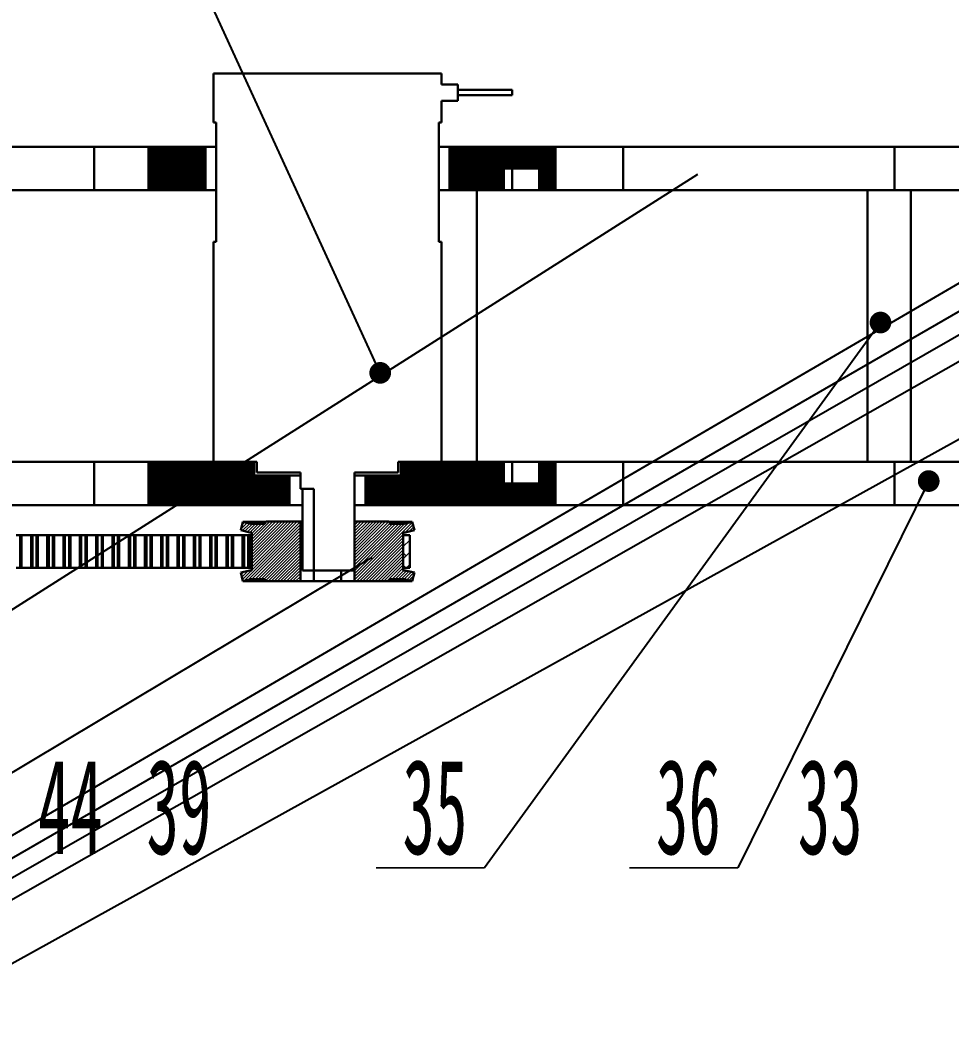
# Model space of a CAD drawing. Header units: millimetres. Extents: x 0 to 4220, y 0 to 2956.
# Drawn here: x 1602.1 to 1945.2, y 864.4 to 1232.4 of the extents above; entities that cross this region are included whole.
import ezdxf

# ---------------------------------------------------------------- set-up
doc = ezdxf.new("R2010")
doc.units = ezdxf.units.MM
doc.linetypes.add('SLD-实线', pattern=[0])
doc.layers.add('文字', color=7, linetype='SLD-实线', lineweight=15)
doc.styles.add('SLDTEXTSTYLE4', font='HYSWLONGFANGSONG.TTF', dxfattribs={"width": 0.67})
doc.styles.get("Standard").update_dxf_attribs({"font": 'HYSWLONGFANGSONG.TTF'})
doc.dimstyles.new('SLDDIMSTYLE0', dxfattribs={"dimtxt": 0, "dimasz": 8, "dimexe": 0, "dimexo": 0.0625, "dimgap": 0, "dimtad": 0, "dimtih": 1, "dimtoh": 1, "dimdec": 0, "dimrnd": 1e-09, "dimzin": 0, "dimdsep": 46, "dimtxsty": 'Standard', "dimblk1": 'DOT', "dimblk2": 'DOT', "dimsah": 1, "dimcen": 0.09, "dimadec": 0, "dimazin": 0, "dimtfac": 8, "dimtdec": 0, "dimtofl": 0, "dimtmove": 0, "dimatfit": 3, "dimldrblk": 'DOT', "dimfxl": 0, "dimfrac": 2, "dimtolj": 1, "dimtzin": 0, "dimarcsym": 0})
doc.dimstyles.new('SLDDIMSTYLE1', dxfattribs={"dimtxt": 0, "dimasz": 30, "dimexe": 0, "dimexo": 0.0625, "dimgap": 0, "dimtad": 0, "dimtih": 1, "dimtoh": 1, "dimdec": 0, "dimrnd": 1e-09, "dimzin": 0, "dimdsep": 46, "dimtxsty": 'Standard', "dimblk1": 'NONE', "dimblk2": 'NONE', "dimsah": 1, "dimcen": 0.09, "dimadec": 0, "dimazin": 0, "dimtfac": 30, "dimtdec": 0, "dimtofl": 0, "dimtmove": 0, "dimatfit": 3, "dimldrblk": 'NONE', "dimfxl": 0, "dimfrac": 2, "dimtolj": 1, "dimtzin": 0, "dimarcsym": 0})

# ---------------------------------------------------------------- blocks, each defined once
blk = doc.blocks.new('_NONE')
blk = doc.blocks.new('SW_NOTE_31')
at = {"layer": '文字', "color": 0}
for p, q in [((-40, 0), (0, 0)), ((0, 0), (-40, 0)), ((-40, 0), (0, 0)), ((0, 0), (-40, 0)), ((-40, 0), (0, 0)), ((0, 0), (-40, 0))]:
    blk.add_line(p, q, dxfattribs=at)
at = {"layer": '文字', "color": 0, "insert": (-30.26, 40.12), "char_height": 35, "attachment_point": 1, "style": 'SLDTEXTSTYLE4'}
blk.add_mtext('35', dxfattribs=at)
blk = doc.blocks.new('_DOT')
at = {"color": 0, "linetype": 'ByBlock', "lineweight": -2}
blk.add_line((-0.5, 0), (-1, 0), dxfattribs=at)
at = {"color": 0, "linetype": 'ByBlock', "const_width": 0.5}
blk.add_lwpolyline([(-0.25, 0, 1), (0.25, 0, 1)], format="xyb", close=True, dxfattribs=at)
blk = doc.blocks.new('SW_NOTE_32')
at = {"layer": '文字', "color": 0}
for p, q in [((-40, 0), (0, 0)), ((0, 0), (-40, 0)), ((-40, 0), (0, 0)), ((0, 0), (-40, 0)), ((-40, 0), (0, 0)), ((0, 0), (-40, 0))]:
    blk.add_line(p, q, dxfattribs=at)
at = {"layer": '文字', "color": 0, "insert": (-30.23, 40.12), "char_height": 35, "attachment_point": 1, "style": 'SLDTEXTSTYLE4'}
blk.add_mtext('36', dxfattribs=at)

msp = doc.modelspace()

# ---------------------------------------------------------------- hatches: boundary and pattern name
at = {"linetype": 'SLD-实线', "lineweight": 0}
h = msp.add_hatch(dxfattribs=at)
h.set_pattern_fill('ANSI31', scale=0.0625, style=0)
h.paths.add_polyline_path([(1670.42, 1169.61), (1670.42, 1185.61), (1649.42, 1185.61), (1649.42, 1169.61)], flags=0)
h = msp.add_hatch(dxfattribs=at)
h.set_pattern_fill('ANSI31', scale=0.0625, style=0)
h.paths.add_polyline_path([(1799.42, 1185.61), (1760.42, 1185.61), (1760.42, 1169.61), (1780.42, 1169.61), (1780.42, 1177.61), (1793.42, 1177.61), (1793.42, 1169.61), (1799.42, 1169.61)], flags=0)
h = msp.add_hatch(dxfattribs=at)
h.set_pattern_fill('ANSI31', scale=0.0625, angle=90, style=0)
h.paths.add_polyline_path([(1649.42, 1053.61), (1701.42, 1053.61), (1701.42, 1064.61), (1688.42, 1064.61), (1688.42, 1069.61), (1649.42, 1069.61)], flags=0)
h = msp.add_hatch(dxfattribs=at)
h.set_pattern_fill('ANSI31', scale=0.0625, angle=90, style=0)
h.paths.add_polyline_path([(1793.42, 1069.61), (1793.42, 1061.61), (1780.42, 1061.61), (1780.42, 1069.61), (1742.42, 1069.61), (1742.42, 1064.61), (1729.42, 1064.61), (1729.42, 1053.61), (1799.42, 1053.61), (1799.42, 1069.61)], flags=0)
h = msp.add_hatch(dxfattribs=at)
h.set_pattern_fill('ANSI31', scale=0.25, style=0)
h.paths.add_polyline_path([(1683.42, 1028.81), (1684.16, 1025.7), (1687.14, 1026.41), (1692.42, 1026.41), (1692.42, 1025.61), (1705.42, 1025.61), (1705.42, 1047.61), (1692.82, 1047.61), (1692.42, 1047.21), (1692.42, 1046.81), (1687.14, 1046.81), (1684.16, 1047.52), (1683.42, 1044.41), (1686.77, 1043.61), (1687.53, 1043.61), (1687.53, 1029.61), (1686.77, 1029.61)], flags=0)
h = msp.add_hatch(dxfattribs=at)
h.set_pattern_fill('ANSI31', scale=0.25, style=0)
h.paths.add_polyline_path([(1738.42, 1026.41), (1743.69, 1026.41), (1746.67, 1025.7), (1747.42, 1028.81), (1744.07, 1029.61), (1743.31, 1029.61), (1743.31, 1043.61), (1744.07, 1043.61), (1747.42, 1044.41), (1746.67, 1047.52), (1743.69, 1046.81), (1738.42, 1046.81), (1738.42, 1047.21), (1738.02, 1047.61), (1725.42, 1047.61), (1725.42, 1025.61), (1738.42, 1025.61)], flags=0)
h = msp.add_hatch(dxfattribs=at)
h.set_pattern_fill('ANSI38', style=0)
h.paths.add_polyline_path([(1745.71, 1030.61), (1745.71, 1042.61), (1743.35, 1042.61), (1743.35, 1030.61)], flags=0)

# ---------------------------------------------------------------- linework, layer by layer
at = {"color": 7, "linetype": 'SLD-实线', "lineweight": 30}
for p, q in [((1673.42, 1212.61), (1673.42, 1194.61)), ((1673.42, 1212.61), (1757.42, 1212.61)), ((1757.42, 1208.61), (1757.42, 1212.61)), ((1763.42, 1208.61), (1757.42, 1208.61)), ((1763.42, 1205.61), (1763.42, 1208.61)), ((1783.42, 1206.61), (1763.42, 1206.61)), ((1763.42, 1202.61), (1763.42, 1205.61)), ((1763.42, 1204.61), (1783.42, 1204.61)), ((1783.42, 1206.61), (1783.42, 1204.61)), ((1757.42, 1202.61), (1763.42, 1202.61)), ((1757.42, 1194.61), (1757.42, 1202.61)), ((1673.42, 1194.61), (1674.42, 1194.61)), ((1674.42, 1150.61), (1674.42, 1194.61)), ((1756.42, 1194.61), (1757.42, 1194.61)), ((1756.42, 1194.61), (1756.42, 1150.61)), ((1629.42, 1185.61), (1554.42, 1185.61)), ((1629.42, 1169.61), (1629.42, 1185.61)), ((1649.42, 1185.61), (1629.42, 1185.61)), ((1649.42, 1185.61), (1649.42, 1169.61)), ((1649.42, 1185.61), (1670.42, 1185.61)), ((1670.42, 1185.61), (1670.42, 1169.61)), ((1670.42, 1185.61), (1674.42, 1185.61)), ((1756.42, 1185.61), (1760.42, 1185.61)), ((1760.42, 1169.61), (1760.42, 1185.61)), ((1760.42, 1185.61), (1799.42, 1185.61)), ((1799.42, 1185.61), (1799.42, 1169.61)), ((1824.42, 1185.61), (1799.42, 1185.61)), ((1824.42, 1185.61), (1824.42, 1169.61)), ((1924.42, 1185.61), (1824.42, 1185.61)), ((1924.42, 1185.61), (1924.42, 1169.61)), ((1949.42, 1185.61), (1924.42, 1185.61)), ((1780.42, 1169.61), (1780.42, 1177.61)), ((1793.42, 1177.61), (1780.42, 1177.61)), ((1783.42, 1177.61), (1783.42, 1169.61)), ((1793.42, 1169.61), (1793.42, 1177.61)), ((1629.42, 1169.61), (1554.42, 1169.61)), ((1649.42, 1169.61), (1629.42, 1169.61)), ((1649.42, 1169.61), (1670.42, 1169.61)), ((1674.42, 1169.61), (1670.42, 1169.61)), ((1760.42, 1169.61), (1756.42, 1169.61)), ((1760.42, 1169.61), (1780.42, 1169.61)), ((1770.42, 1069.61), (1770.42, 1169.61)), ((1783.42, 1169.61), (1780.42, 1169.61)), ((1783.42, 1169.61), (1793.42, 1169.61)), ((1793.42, 1169.61), (1799.42, 1169.61)), ((1824.42, 1169.61), (1799.42, 1169.61)), ((1924.42, 1169.61), (1824.42, 1169.61)), ((1914.42, 1169.61), (1914.42, 1069.61)), ((1949.42, 1169.61), (1924.42, 1169.61)), ((1930.42, 1069.61), (1930.42, 1169.61)), ((1673.42, 1150.61), (1674.42, 1150.61)), ((1673.42, 1150.61), (1673.42, 1132.61)), ((1756.42, 1150.61), (1757.42, 1150.61)), ((1757.42, 1132.61), (1757.42, 1150.61)), ((1673.42, 1132.61), (1673.42, 1069.61)), ((1757.42, 1069.61), (1757.42, 1132.61)), ((1554.42, 1069.61), (1629.42, 1069.61)), ((1629.42, 1069.61), (1629.42, 1053.61)), ((1629.42, 1069.61), (1649.42, 1069.61)), ((1649.42, 1069.61), (1649.42, 1053.61)), ((1688.42, 1069.61), (1649.42, 1069.61)), ((1689.42, 1069.61), (1673.42, 1069.61)), ((1688.42, 1064.61), (1688.42, 1069.61)), ((1689.42, 1069.61), (1689.42, 1065.61)), ((1741.42, 1065.61), (1741.42, 1069.61)), ((1757.42, 1069.61), (1741.42, 1069.61)), ((1742.42, 1069.61), (1742.42, 1064.61)), ((1780.42, 1069.61), (1742.42, 1069.61)), ((1780.42, 1061.61), (1780.42, 1069.61)), ((1780.42, 1069.61), (1783.42, 1069.61)), ((1783.42, 1069.61), (1783.42, 1061.61)), ((1793.42, 1069.61), (1783.42, 1069.61)), ((1793.42, 1061.61), (1793.42, 1069.61)), ((1799.42, 1069.61), (1793.42, 1069.61)), ((1799.42, 1069.61), (1799.42, 1053.61)), ((1799.42, 1069.61), (1824.42, 1069.61)), ((1824.42, 1053.61), (1824.42, 1069.61)), ((1824.42, 1069.61), (1924.42, 1069.61)), ((1924.42, 1053.61), (1924.42, 1069.61)), ((1924.42, 1069.61), (1949.42, 1069.61)), ((1688.42, 1064.61), (1701.42, 1064.61)), ((1705.42, 1065.61), (1689.42, 1065.61)), ((1701.42, 1053.61), (1701.42, 1064.61)), ((1701.42, 1064.61), (1705.42, 1064.61)), ((1705.42, 1065.61), (1705.42, 1059.61)), ((1725.42, 1029.61), (1725.42, 1065.61)), ((1741.42, 1065.61), (1725.42, 1065.61)), ((1725.42, 1064.61), (1729.42, 1064.61)), ((1729.42, 1064.61), (1729.42, 1053.61)), ((1729.42, 1064.61), (1742.42, 1064.61)), ((1780.42, 1061.61), (1793.42, 1061.61)), ((1710.42, 1059.61), (1705.42, 1059.61)), ((1706.25, 1029.61), (1706.25, 1059.61)), ((1710.42, 1059.61), (1710.42, 1029.61)), ((1554.42, 1053.61), (1629.42, 1053.61)), ((1629.42, 1053.61), (1649.42, 1053.61)), ((1701.42, 1053.61), (1649.42, 1053.61)), ((1701.42, 1053.61), (1706.25, 1053.61)), ((1725.42, 1053.61), (1729.42, 1053.61)), ((1799.42, 1053.61), (1729.42, 1053.61)), ((1799.42, 1053.61), (1824.42, 1053.61)), ((1824.42, 1053.61), (1924.42, 1053.61)), ((1924.42, 1053.61), (1949.42, 1053.61)), ((1684.16, 1047.52), (1683.42, 1044.41)), ((1687.14, 1046.81), (1684.16, 1047.52)), ((1692.73, 1047.52), (1684.16, 1047.52)), ((1692.42, 1046.81), (1687.14, 1046.81)), ((1692.82, 1047.61), (1692.42, 1047.21)), ((1692.42, 1047.21), (1692.42, 1046.81)), ((1705.42, 1047.61), (1692.82, 1047.61)), ((1705.42, 1025.61), (1705.42, 1047.61)), ((1705.42, 1047.61), (1706.25, 1047.61)), ((1725.42, 1047.61), (1725.42, 1025.61)), ((1738.02, 1047.61), (1725.42, 1047.61)), ((1738.42, 1047.21), (1738.02, 1047.61)), ((1746.67, 1047.52), (1738.1, 1047.52)), ((1738.42, 1046.81), (1738.42, 1047.21)), ((1743.69, 1046.81), (1738.42, 1046.81)), ((1746.67, 1047.52), (1743.69, 1046.81)), ((1747.42, 1044.41), (1746.67, 1047.52)), ((1602.21, 1042.61), (1600.68, 1042.61)), ((1602.21, 1030.61), (1602.21, 1042.61)), ((1602.68, 1042.61), (1602.21, 1042.61)), ((1602.68, 1030.61), (1602.68, 1042.61)), ((1602.69, 1042.61), (1602.68, 1042.61)), ((1602.69, 1030.61), (1602.69, 1042.61)), ((1606.16, 1042.61), (1602.69, 1042.61)), ((1606.16, 1030.61), (1606.16, 1042.61)), ((1606.19, 1042.61), (1606.16, 1042.61)), ((1606.19, 1030.61), (1606.19, 1042.61)), ((1606.68, 1042.61), (1606.19, 1042.61)), ((1606.68, 1030.61), (1606.68, 1042.61)), ((1608.21, 1042.61), (1606.68, 1042.61)), ((1608.21, 1030.61), (1608.21, 1042.61)), ((1608.68, 1042.61), (1608.21, 1042.61)), ((1608.68, 1030.61), (1608.68, 1042.61)), ((1608.69, 1042.61), (1608.68, 1042.61)), ((1608.69, 1030.61), (1608.69, 1042.61)), ((1612.16, 1042.61), (1608.69, 1042.61)), ((1612.16, 1030.61), (1612.16, 1042.61)), ((1612.19, 1042.61), (1612.16, 1042.61)), ((1612.19, 1030.61), (1612.19, 1042.61)), ((1612.68, 1042.61), (1612.19, 1042.61)), ((1612.68, 1030.61), (1612.68, 1042.61)), ((1614.21, 1042.61), (1612.68, 1042.61)), ((1614.21, 1030.61), (1614.21, 1042.61)), ((1614.67, 1042.61), (1614.21, 1042.61)), ((1614.67, 1030.61), (1614.67, 1042.61)), ((1614.68, 1042.61), (1614.67, 1042.61)), ((1614.68, 1030.61), (1614.68, 1042.61)), ((1618.16, 1042.61), (1614.68, 1042.61)), ((1618.16, 1030.61), (1618.16, 1042.61)), ((1618.18, 1042.61), (1618.16, 1042.61)), ((1618.18, 1030.61), (1618.18, 1042.61)), ((1618.67, 1042.61), (1618.18, 1042.61)), ((1618.67, 1030.61), (1618.67, 1042.61)), ((1620.2, 1042.61), (1618.67, 1042.61)), ((1620.2, 1030.61), (1620.2, 1042.61)), ((1620.67, 1042.61), (1620.2, 1042.61)), ((1620.67, 1030.61), (1620.67, 1042.61)), ((1620.68, 1042.61), (1620.67, 1042.61)), ((1620.68, 1030.61), (1620.68, 1042.61)), ((1624.16, 1042.61), (1620.68, 1042.61)), ((1624.16, 1030.61), (1624.16, 1042.61)), ((1624.18, 1042.61), (1624.16, 1042.61)), ((1624.18, 1030.61), (1624.18, 1042.61)), ((1624.67, 1042.61), (1624.18, 1042.61)), ((1624.67, 1030.61), (1624.67, 1042.61)), ((1626.2, 1042.61), (1624.67, 1042.61)), ((1626.2, 1030.61), (1626.2, 1042.61)), ((1626.67, 1042.61), (1626.2, 1042.61)), ((1626.67, 1030.61), (1626.67, 1042.61)), ((1626.68, 1042.61), (1626.67, 1042.61)), ((1626.68, 1030.61), (1626.68, 1042.61)), ((1630.15, 1042.61), (1626.68, 1042.61)), ((1630.15, 1030.61), (1630.15, 1042.61)), ((1630.18, 1042.61), (1630.15, 1042.61)), ((1630.18, 1030.61), (1630.18, 1042.61)), ((1630.67, 1042.61), (1630.18, 1042.61)), ((1630.67, 1030.61), (1630.67, 1042.61)), ((1632.2, 1042.61), (1630.67, 1042.61)), ((1632.2, 1030.61), (1632.2, 1042.61)), ((1632.67, 1042.61), (1632.2, 1042.61)), ((1632.67, 1030.61), (1632.67, 1042.61)), ((1632.68, 1042.61), (1632.67, 1042.61)), ((1632.68, 1030.61), (1632.68, 1042.61)), ((1636.15, 1042.61), (1632.68, 1042.61)), ((1636.15, 1030.61), (1636.15, 1042.61)), ((1636.18, 1042.61), (1636.15, 1042.61)), ((1636.18, 1030.61), (1636.18, 1042.61)), ((1636.67, 1042.61), (1636.18, 1042.61)), ((1636.67, 1030.61), (1636.67, 1042.61)), ((1638.2, 1042.61), (1636.67, 1042.61)), ((1638.2, 1030.61), (1638.2, 1042.61)), ((1638.67, 1042.61), (1638.2, 1042.61)), ((1638.67, 1030.61), (1638.67, 1042.61)), ((1638.68, 1042.61), (1638.67, 1042.61)), ((1638.68, 1030.61), (1638.68, 1042.61)), ((1642.15, 1042.61), (1638.68, 1042.61)), ((1642.15, 1030.61), (1642.15, 1042.61)), ((1642.18, 1042.61), (1642.15, 1042.61)), ((1642.18, 1030.61), (1642.18, 1042.61)), ((1642.67, 1042.61), (1642.18, 1042.61)), ((1642.67, 1030.61), (1642.67, 1042.61)), ((1644.2, 1042.61), (1642.67, 1042.61)), ((1644.2, 1030.61), (1644.2, 1042.61)), ((1644.67, 1042.61), (1644.2, 1042.61)), ((1644.67, 1030.61), (1644.67, 1042.61)), ((1644.68, 1042.61), (1644.67, 1042.61)), ((1644.68, 1030.61), (1644.68, 1042.61)), ((1648.15, 1042.61), (1644.68, 1042.61)), ((1648.15, 1030.61), (1648.15, 1042.61)), ((1648.18, 1042.61), (1648.15, 1042.61)), ((1648.18, 1030.61), (1648.18, 1042.61)), ((1648.67, 1042.61), (1648.18, 1042.61)), ((1648.67, 1030.61), (1648.67, 1042.61)), ((1650.2, 1042.61), (1648.67, 1042.61)), ((1650.2, 1030.61), (1650.2, 1042.61)), ((1650.66, 1042.61), (1650.2, 1042.61)), ((1650.66, 1030.61), (1650.66, 1042.61)), ((1650.67, 1042.61), (1650.66, 1042.61)), ((1650.67, 1030.61), (1650.67, 1042.61)), ((1654.15, 1042.61), (1650.67, 1042.61)), ((1654.15, 1030.61), (1654.15, 1042.61)), ((1654.17, 1042.61), (1654.15, 1042.61)), ((1654.17, 1030.61), (1654.17, 1042.61)), ((1654.66, 1042.61), (1654.17, 1042.61)), ((1654.66, 1030.61), (1654.66, 1042.61)), ((1656.19, 1042.61), (1654.66, 1042.61)), ((1656.19, 1030.61), (1656.19, 1042.61)), ((1656.66, 1042.61), (1656.19, 1042.61)), ((1656.66, 1030.61), (1656.66, 1042.61)), ((1656.67, 1042.61), (1656.66, 1042.61)), ((1656.67, 1030.61), (1656.67, 1042.61)), ((1660.15, 1042.61), (1656.67, 1042.61)), ((1660.15, 1030.61), (1660.15, 1042.61)), ((1660.17, 1042.61), (1660.15, 1042.61)), ((1660.17, 1030.61), (1660.17, 1042.61)), ((1660.66, 1042.61), (1660.17, 1042.61)), ((1660.66, 1030.61), (1660.66, 1042.61)), ((1662.19, 1042.61), (1660.66, 1042.61)), ((1662.19, 1030.61), (1662.19, 1042.61)), ((1662.66, 1042.61), (1662.19, 1042.61)), ((1662.66, 1030.61), (1662.66, 1042.61)), ((1662.67, 1042.61), (1662.66, 1042.61)), ((1662.67, 1030.61), (1662.67, 1042.61)), ((1666.14, 1042.61), (1662.67, 1042.61)), ((1666.14, 1030.61), (1666.14, 1042.61)), ((1666.17, 1042.61), (1666.14, 1042.61)), ((1666.17, 1030.61), (1666.17, 1042.61)), ((1666.66, 1042.61), (1666.17, 1042.61)), ((1666.66, 1030.61), (1666.66, 1042.61)), ((1668.19, 1042.61), (1666.66, 1042.61)), ((1668.19, 1030.61), (1668.19, 1042.61)), ((1668.66, 1042.61), (1668.19, 1042.61)), ((1668.66, 1030.61), (1668.66, 1042.61)), ((1668.67, 1042.61), (1668.66, 1042.61)), ((1668.67, 1030.61), (1668.67, 1042.61)), ((1672.14, 1042.61), (1668.67, 1042.61)), ((1672.14, 1030.61), (1672.14, 1042.61)), ((1672.17, 1042.61), (1672.14, 1042.61)), ((1672.17, 1030.61), (1672.17, 1042.61)), ((1672.66, 1042.61), (1672.17, 1042.61)), ((1672.66, 1030.61), (1672.66, 1042.61)), ((1674.19, 1042.61), (1672.66, 1042.61)), ((1674.19, 1030.61), (1674.19, 1042.61)), ((1674.66, 1042.61), (1674.19, 1042.61)), ((1674.66, 1030.61), (1674.66, 1042.61)), ((1674.67, 1042.61), (1674.66, 1042.61)), ((1674.67, 1030.61), (1674.67, 1042.61)), ((1678.14, 1042.61), (1674.67, 1042.61)), ((1678.14, 1030.61), (1678.14, 1042.61)), ((1678.17, 1042.61), (1678.14, 1042.61)), ((1678.17, 1030.61), (1678.17, 1042.61)), ((1678.66, 1042.61), (1678.17, 1042.61)), ((1678.66, 1030.61), (1678.66, 1042.61)), ((1680.19, 1042.61), (1678.66, 1042.61)), ((1680.19, 1030.61), (1680.19, 1042.61)), ((1680.66, 1042.61), (1680.19, 1042.61)), ((1680.66, 1030.61), (1680.66, 1042.61)), ((1680.67, 1042.61), (1680.66, 1042.61)), ((1680.67, 1030.61), (1680.67, 1042.61)), ((1684.14, 1042.61), (1680.67, 1042.61)), ((1683.42, 1044.41), (1686.77, 1043.61)), ((1684.14, 1030.61), (1684.14, 1042.61)), ((1684.17, 1042.61), (1684.14, 1042.61)), ((1684.17, 1030.61), (1684.17, 1042.61)), ((1684.66, 1042.61), (1684.17, 1042.61)), ((1684.66, 1030.61), (1684.66, 1042.61)), ((1686.19, 1042.61), (1684.66, 1042.61)), ((1686.19, 1030.61), (1686.19, 1042.61)), ((1686.65, 1042.61), (1686.19, 1042.61)), ((1686.65, 1030.61), (1686.65, 1042.61)), ((1686.66, 1042.61), (1686.65, 1042.61)), ((1686.66, 1030.61), (1686.66, 1042.61)), ((1687.53, 1042.61), (1686.66, 1042.61)), ((1687.53, 1043.61), (1686.77, 1043.61)), ((1687.53, 1043.61), (1687.53, 1029.61)), ((1743.31, 1029.61), (1743.31, 1043.61)), ((1744.07, 1043.61), (1743.31, 1043.61)), ((1743.31, 1030.61), (1743.31, 1042.61)), ((1743.35, 1042.61), (1743.31, 1042.61)), ((1743.31, 1042.61), (1743.31, 1042.61)), ((1743.35, 1042.61), (1743.35, 1030.61)), ((1745.71, 1042.61), (1743.35, 1042.61)), ((1744.07, 1043.61), (1747.42, 1044.41)), ((1745.71, 1042.61), (1745.71, 1030.61)), ((1600.68, 1030.61), (1602.21, 1030.61)), ((1602.21, 1030.61), (1602.68, 1030.61)), ((1602.68, 1030.61), (1602.69, 1030.61)), ((1602.69, 1030.61), (1606.16, 1030.61)), ((1606.16, 1030.61), (1606.19, 1030.61)), ((1606.19, 1030.61), (1606.68, 1030.61)), ((1606.68, 1030.61), (1608.21, 1030.61)), ((1608.21, 1030.61), (1608.68, 1030.61)), ((1608.68, 1030.61), (1608.69, 1030.61)), ((1608.69, 1030.61), (1612.16, 1030.61)), ((1612.16, 1030.61), (1612.19, 1030.61)), ((1612.19, 1030.61), (1612.68, 1030.61)), ((1612.68, 1030.61), (1614.21, 1030.61)), ((1614.21, 1030.61), (1614.67, 1030.61)), ((1614.67, 1030.61), (1614.68, 1030.61)), ((1614.68, 1030.61), (1618.16, 1030.61)), ((1618.16, 1030.61), (1618.18, 1030.61)), ((1618.18, 1030.61), (1618.67, 1030.61)), ((1618.67, 1030.61), (1620.2, 1030.61)), ((1620.2, 1030.61), (1620.67, 1030.61)), ((1620.67, 1030.61), (1620.68, 1030.61)), ((1620.68, 1030.61), (1624.16, 1030.61)), ((1624.16, 1030.61), (1624.18, 1030.61)), ((1624.18, 1030.61), (1624.67, 1030.61)), ((1624.67, 1030.61), (1626.2, 1030.61)), ((1626.2, 1030.61), (1626.67, 1030.61)), ((1626.67, 1030.61), (1626.68, 1030.61)), ((1626.68, 1030.61), (1630.15, 1030.61)), ((1630.15, 1030.61), (1630.18, 1030.61)), ((1630.18, 1030.61), (1630.67, 1030.61)), ((1630.67, 1030.61), (1632.2, 1030.61)), ((1632.2, 1030.61), (1632.67, 1030.61)), ((1632.67, 1030.61), (1632.68, 1030.61)), ((1632.68, 1030.61), (1636.15, 1030.61)), ((1636.15, 1030.61), (1636.18, 1030.61)), ((1636.18, 1030.61), (1636.67, 1030.61)), ((1636.67, 1030.61), (1638.2, 1030.61)), ((1638.2, 1030.61), (1638.67, 1030.61)), ((1638.67, 1030.61), (1638.68, 1030.61)), ((1638.68, 1030.61), (1642.15, 1030.61)), ((1642.15, 1030.61), (1642.18, 1030.61)), ((1642.18, 1030.61), (1642.67, 1030.61)), ((1642.67, 1030.61), (1644.2, 1030.61)), ((1644.2, 1030.61), (1644.67, 1030.61)), ((1644.67, 1030.61), (1644.68, 1030.61)), ((1644.68, 1030.61), (1648.15, 1030.61)), ((1648.15, 1030.61), (1648.18, 1030.61)), ((1648.18, 1030.61), (1648.67, 1030.61)), ((1648.67, 1030.61), (1650.2, 1030.61)), ((1650.2, 1030.61), (1650.66, 1030.61)), ((1650.66, 1030.61), (1650.67, 1030.61)), ((1650.67, 1030.61), (1654.15, 1030.61)), ((1654.15, 1030.61), (1654.17, 1030.61)), ((1654.17, 1030.61), (1654.66, 1030.61)), ((1654.66, 1030.61), (1656.19, 1030.61)), ((1656.19, 1030.61), (1656.66, 1030.61)), ((1656.66, 1030.61), (1656.67, 1030.61)), ((1656.67, 1030.61), (1660.15, 1030.61)), ((1660.15, 1030.61), (1660.17, 1030.61)), ((1660.17, 1030.61), (1660.66, 1030.61)), ((1660.66, 1030.61), (1662.19, 1030.61)), ((1662.19, 1030.61), (1662.66, 1030.61)), ((1662.66, 1030.61), (1662.67, 1030.61)), ((1662.67, 1030.61), (1666.14, 1030.61)), ((1666.14, 1030.61), (1666.17, 1030.61)), ((1666.17, 1030.61), (1666.66, 1030.61)), ((1666.66, 1030.61), (1668.19, 1030.61)), ((1668.19, 1030.61), (1668.66, 1030.61)), ((1668.66, 1030.61), (1668.67, 1030.61)), ((1668.67, 1030.61), (1672.14, 1030.61)), ((1672.14, 1030.61), (1672.17, 1030.61)), ((1672.17, 1030.61), (1672.66, 1030.61)), ((1672.66, 1030.61), (1674.19, 1030.61)), ((1674.19, 1030.61), (1674.66, 1030.61)), ((1674.66, 1030.61), (1674.67, 1030.61)), ((1674.67, 1030.61), (1678.14, 1030.61)), ((1678.14, 1030.61), (1678.17, 1030.61)), ((1678.17, 1030.61), (1678.66, 1030.61)), ((1678.66, 1030.61), (1680.19, 1030.61)), ((1680.19, 1030.61), (1680.66, 1030.61)), ((1680.66, 1030.61), (1680.67, 1030.61)), ((1680.67, 1030.61), (1684.14, 1030.61)), ((1684.14, 1030.61), (1684.17, 1030.61)), ((1684.17, 1030.61), (1684.66, 1030.61)), ((1684.66, 1030.61), (1686.19, 1030.61)), ((1686.19, 1030.61), (1686.65, 1030.61)), ((1686.65, 1030.61), (1686.66, 1030.61)), ((1686.66, 1030.61), (1687.53, 1030.61)), ((1743.35, 1030.61), (1743.31, 1030.61)), ((1743.31, 1030.61), (1743.31, 1030.61)), ((1743.35, 1030.61), (1745.71, 1030.61)), ((1686.77, 1029.61), (1683.42, 1028.81)), ((1683.42, 1028.81), (1684.16, 1025.7)), ((1687.53, 1029.61), (1686.77, 1029.61)), ((1706.25, 1029.61), (1710.42, 1029.61)), ((1710.42, 1029.61), (1710.42, 1025.61)), ((1725.42, 1029.61), (1710.42, 1029.61)), ((1720.42, 1029.61), (1720.42, 1025.61)), ((1744.07, 1029.61), (1743.31, 1029.61)), ((1747.42, 1028.81), (1744.07, 1029.61)), ((1746.67, 1025.7), (1747.42, 1028.81)), ((1684.16, 1025.7), (1687.14, 1026.41)), ((1692.42, 1025.7), (1684.16, 1025.7)), ((1687.14, 1026.41), (1692.42, 1026.41)), ((1692.42, 1026.41), (1692.42, 1025.61)), ((1692.42, 1025.61), (1705.42, 1025.61)), ((1705.42, 1025.61), (1710.42, 1025.61)), ((1710.42, 1025.61), (1720.42, 1025.61)), ((1720.42, 1025.61), (1725.42, 1025.61)), ((1725.42, 1025.61), (1738.42, 1025.61)), ((1738.42, 1025.61), (1738.42, 1026.41)), ((1738.42, 1026.41), (1743.69, 1026.41)), ((1746.67, 1025.7), (1738.42, 1025.7)), ((1743.69, 1026.41), (1746.67, 1025.7))]:
    msp.add_line(p, q, dxfattribs=at)

# ---------------------------------------------------------------- block references
at = {"layer": '文字'}
for name, p in [('SW_NOTE_31', (1773.33, 920)), ('SW_NOTE_32', (1866.67, 920))]:
    msp.add_blockref(name, p, dxfattribs=at)

# ---------------------------------------------------------------- texts
at = {"layer": '文字', "char_height": 35, "attachment_point": 2, "style": 'SLDTEXTSTYLE4'}
for s, insert in [('44', (1620.66, 960.12)), ('39', (1660.69, 960.12)), ('33', (1900.66, 960.12))]:
    msp.add_mtext(s, dxfattribs=dict(at, insert=insert))

# ---------------------------------------------------------------- leaders
at = {"layer": '文字', "has_arrowhead": 0}
for points in [[(2065.01, 2617.49), (0, 0)], [(1873.3, 2614.04), (0, 0)], [(2105.62, 2507.56), (0, 0)], [(1913.24, 2506.43), (0, 0)], [(2124.55, 1985.09), (0, 0)], [(2089.77, 1923.59), (0, 0)], [(1913.99, 1820.71), (0, 0)], [(1851.82, 1175.5), (0, 0)], [(2008.4, 1170.5), (0, 0)], [(2009.36, 1141.27), (0, 0)], [(1970.51, 1137.98), (0, 0)], [(1984.28, 1137.02), (0, 0)], [(1969.43, 1089.61), (0, 0)], [(1731.79, 1034.3), (0, 0)]]:
    msp.add_leader(points, dimstyle='SLDDIMSTYLE1', dxfattribs=at)
at = {"layer": '文字'}
for points in [[(1734.83, 1102.37), (1653.33, 1280)], [(1919.2, 1120.91), (1773.33, 920)], [(1936.97, 1062.51), (1866.67, 920)]]:
    msp.add_leader(points, dimstyle='SLDDIMSTYLE0', dxfattribs=at)

doc.saveas('drawing.dxf')
